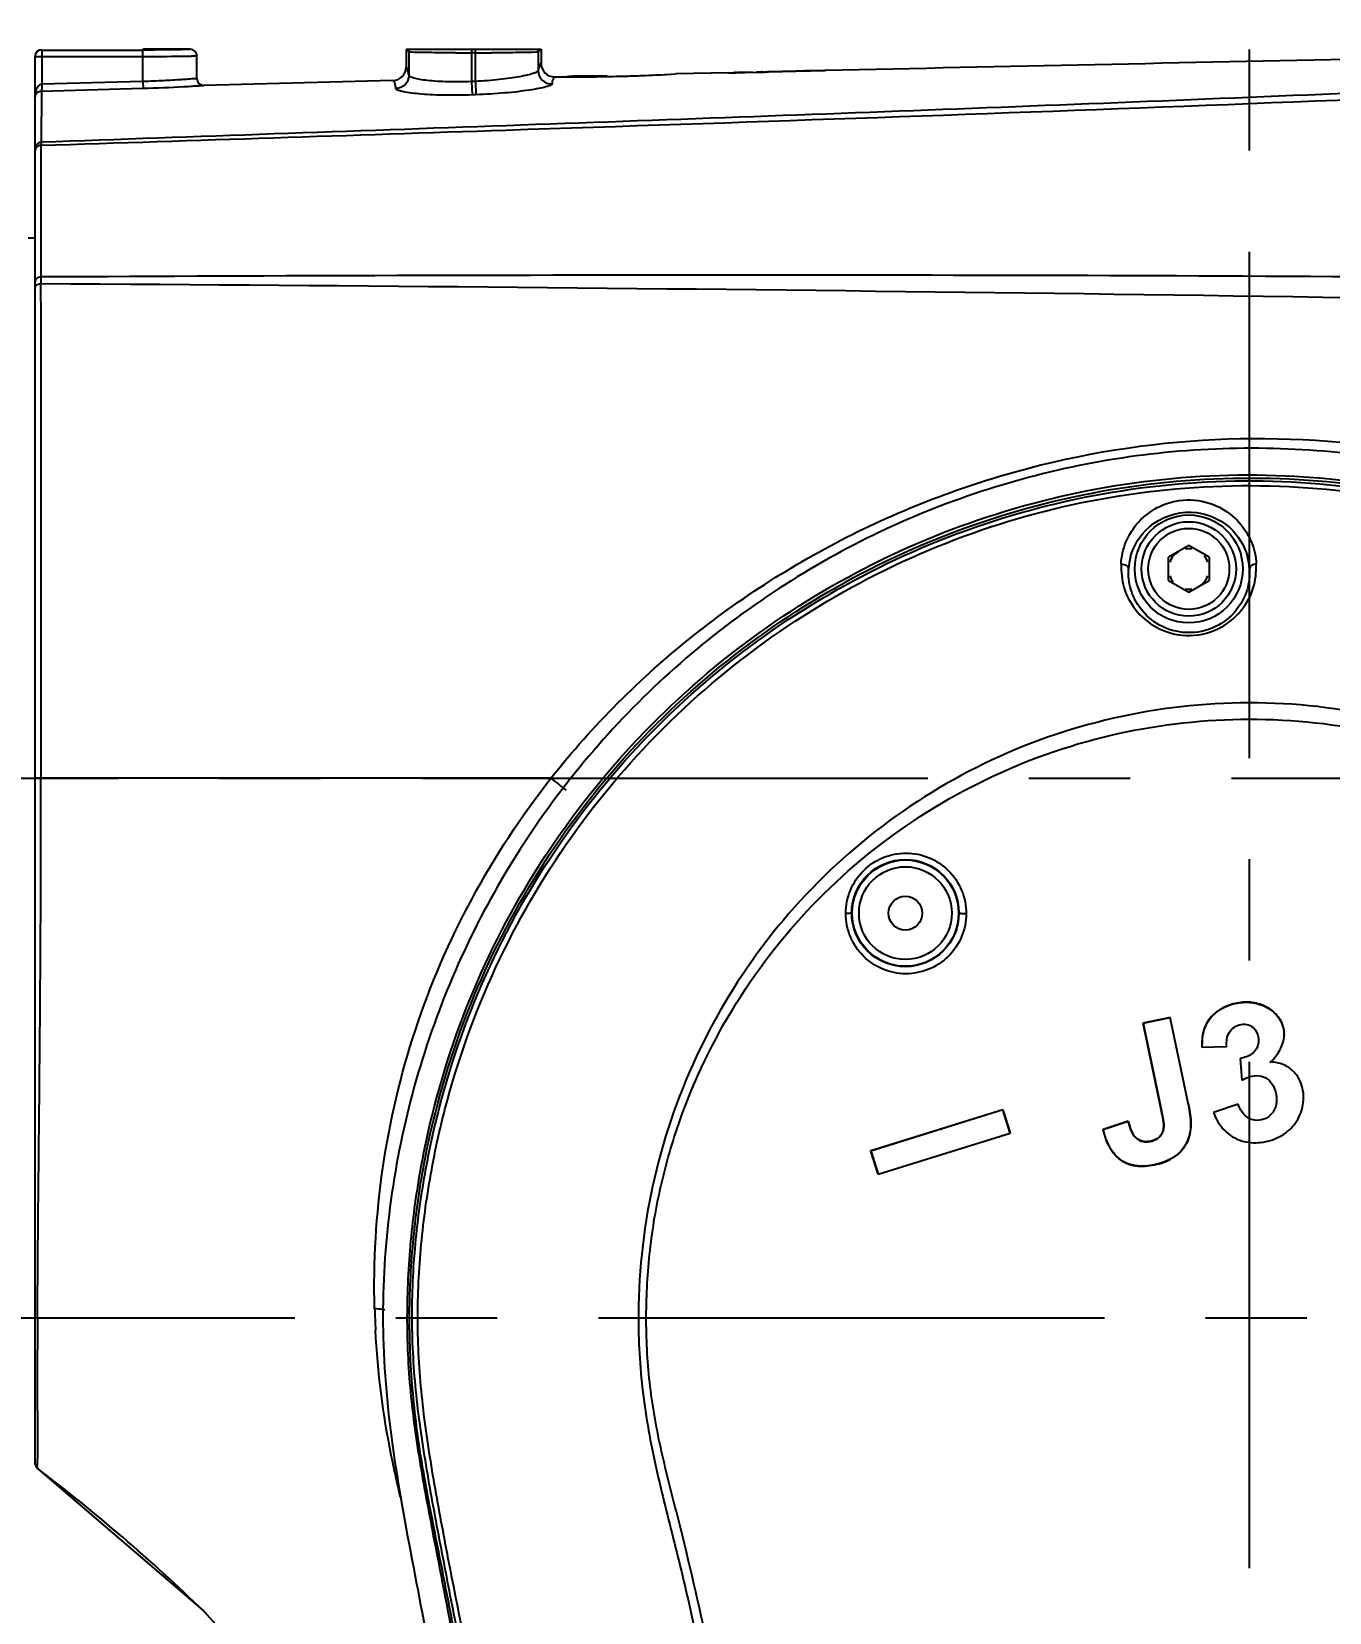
# Model space of a CAD drawing. Header units: millimetres. Extents: x 5828 to 6704, y 123 to 421.
# Drawn here: x 6572.39 to 6577.2, y 361.86 to 367.72 of the extents above; entities that cross this region are included whole.
import ezdxf

# ---------------------------------------------------------------- set-up
doc = ezdxf.new("R2010")
doc.units = ezdxf.units.MM
doc.linetypes.add('CENTER', pattern=[0.6, 0.375, -0.075, 0.075, -0.075])
for name, color, linetype in [('中心线', 7, 'Continuous'), ('外形图', 7, 'Continuous'), ('尺寸标注', 7, 'Continuous'), ('运动范围', 7, 'Continuous')]:
    doc.layers.add(name, color=color, linetype=linetype)
doc.styles.add('微软雅黑', font='msyh.ttc', dxfattribs={"height": 1.5})
doc.dimstyles.new('尺寸标注_1_20比例', dxfattribs={"dimtxt": 1.5, "dimasz": 1.25, "dimexe": 0.5, "dimexo": 0.4, "dimgap": 0.5, "dimtad": 1, "dimdec": 1, "dimlfac": 20, "dimdsep": 46, "dimtxsty": '微软雅黑', "dimcen": 0.09, "dimadec": 0, "dimazin": 0, "dimtp": 0.01, "dimtm": 0.01, "dimtfac": 1, "dimtdec": 1, "dimtofl": 0, "dimtmove": 0, "dimatfit": 3, "dimfxl": 1, "dimtolj": 1, "dimarcsym": 0})

# ---------------------------------------------------------------- blocks, each defined once
blk = doc.blocks.new('*D813')
at = {"layer": 'Defpoints', "color": 0}
for p in [(6512.9227, 388.7802), (6576.9026, 388.7802), (6574.4967, 314.9526)]:
    blk.add_point(p, dxfattribs=at)
at = {"layer": '尺寸标注', "color": 0, "lineweight": -2}
for p, q in [((6576.5026, 388.7802), (6512.4227, 388.7802)), ((6512.9227, 316.2026), (6512.9227, 387.5302)), ((6574.0967, 314.9526), (6512.4227, 314.9526))]:
    blk.add_line(p, q, dxfattribs=at)
at = {"layer": '尺寸标注', "color": 0}
for points in [[(6513.1311, 387.5302), (6512.7144, 387.5302), (6512.9227, 388.7802)], [(6512.7144, 316.2026), (6513.1311, 316.2026), (6512.9227, 314.9526)]]:
    blk.add_solid(points, dxfattribs=at)
at = {"layer": '尺寸标注', "color": 0, "insert": (6511.6437, 357.2687), "char_height": 1.5, "attachment_point": 5, "rotation": 90, "style": '微软雅黑'}
blk.add_mtext('\\A1;1476.6', dxfattribs=at)
blk = doc.blocks.new('*D815')
at = {"layer": 'Defpoints', "color": 0}
for p in [(6576.9026, 388.7802), (6505.2159, 289.3261), (6557.1036, 289.3261)]:
    blk.add_point(p, dxfattribs=at)
at = {"layer": '尺寸标注', "color": 0, "lineweight": -2}
for p, q in [((6576.5026, 388.7802), (6504.7159, 388.7802)), ((6505.2159, 387.5302), (6505.2159, 290.5761)), ((6556.7036, 289.3261), (6504.7159, 289.3261))]:
    blk.add_line(p, q, dxfattribs=at)
at = {"layer": '尺寸标注', "color": 0}
for points in [[(6505.4242, 387.5302), (6505.0076, 387.5302), (6505.2159, 388.7802)], [(6505.0076, 290.5761), (6505.4242, 290.5761), (6505.2159, 289.3261)]]:
    blk.add_solid(points, dxfattribs=at)
at = {"layer": '尺寸标注', "color": 0, "insert": (6503.9368, 339.3991), "char_height": 1.5, "attachment_point": 5, "rotation": 90, "style": '微软雅黑'}
blk.add_mtext('\\A1;1989.1', dxfattribs=at)

msp = doc.modelspace()

# ---------------------------------------------------------------- linework, layer by layer
at = {"layer": '中心线', "linetype": 'CENTER', "ltscale": 5}
for p, q in [((6576.9026, 314.027), (6576.9026, 369.3806)), ((6546.8355, 364.9526), (6582.3651, 364.9526)), ((6582.3651, 362.9526), (6570.7209, 362.9526))]:
    msp.add_line(p, q, dxfattribs=at)
at = {"layer": '外形图', "color": 7, "linetype": 'Continuous'}
for p, q in [((6572.4276, 367.6496), (6572.4276, 367.5227)), ((6572.4276, 367.6496), (6572.8026, 367.6496)), ((6572.8026, 367.6509), (6572.8026, 367.6526)), ((6572.9776, 367.6526), (6572.8026, 367.6526)), ((6572.8026, 367.5328), (6572.8026, 367.6496)), ((6573.7776, 367.6526), (6573.7776, 367.5862)), ((6573.7776, 367.6526), (6573.788, 367.6422)), ((6573.7776, 367.6526), (6574.2776, 367.6526)), ((6573.788, 367.6422), (6573.788, 367.5565)), ((6574.0204, 367.6526), (6574.0204, 367.5328)), ((6574.0347, 367.5333), (6574.0347, 367.6526)), ((6574.2672, 367.6422), (6574.2776, 367.6526)), ((6574.2672, 367.6422), (6574.2672, 367.5736)), ((6574.2776, 367.6526), (6574.2776, 367.6005)), ((6572.4026, 367.6246), (6572.4026, 362.4151)), ((6572.8026, 367.6246), (6572.4026, 367.6246)), ((6573.0026, 367.6276), (6573.0023, 367.6313)), ((6573.0026, 367.5437), (6573.0026, 367.6276)), ((6573.9613, 367.6392), (6573.9394, 367.6393)), ((6574.0347, 367.6391), (6574.0204, 367.6391)), ((6574.1158, 367.6393), (6574.094, 367.6392)), ((6572.8026, 367.5328), (6572.4276, 367.5227)), ((6572.8026, 367.5328), (6572.8032, 367.5078)), ((6573.7288, 367.5362), (6573.0282, 367.5187)), ((6574.0347, 367.5333), (6574.0204, 367.5328)), ((6574.0204, 367.5328), (6574.0222, 367.4833)), ((6574.0347, 367.5333), (6574.0365, 367.4838)), ((6574.3276, 367.5505), (6574.3505, 367.5503)), ((6574.3729, 367.5502), (6574.3769, 367.5502)), ((6574.5226, 367.5526), (6574.401, 367.5526)), ((6574.5225, 367.5514), (6574.5298, 367.5516)), ((6574.5827, 367.5529), (6574.5911, 367.5531)), ((6574.6507, 367.5551), (6574.6526, 367.5552)), ((6574.7025, 367.5573), (6574.7041, 367.5573)), ((6574.7429, 367.5592), (6574.7776, 367.561)), ((6574.9737, 367.5655), (6574.7776, 367.561)), ((6574.9739, 367.5655), (6574.9739, 367.5655)), ((6574.9739, 367.5654), (6574.9764, 367.5654)), ((6574.9764, 367.5654), (6574.9776, 367.5654)), ((6574.9776, 367.5654), (6574.98, 367.5655)), ((6574.98, 367.5655), (6574.9824, 367.5655)), ((6574.9824, 367.5655), (6574.9849, 367.5655)), ((6574.9946, 367.5656), (6574.9897, 367.5656)), ((6574.9958, 367.5656), (6574.9994, 367.5657)), ((6575.0019, 367.566), (6574.9994, 367.5659)), ((6574.9994, 367.5657), (6575.014, 367.5659)), ((6575.014, 367.5662), (6575.0067, 367.566)), ((6575.014, 367.5659), (6575.0323, 367.5663)), ((6575.0177, 367.5662), (6575.014, 367.5662)), ((6575.0614, 367.5672), (6575.0177, 367.5662)), ((6575.0323, 367.5663), (6575.0797, 367.5674)), ((6575.0797, 367.5674), (6575.0942, 367.5678)), ((6575.0955, 367.5682), (6575.0942, 367.5681)), ((6575.0979, 367.5682), (6575.0955, 367.5682)), ((6575.1173, 367.5686), (6575.1185, 367.5686)), ((6575.1185, 367.5686), (6575.1198, 367.5687)), ((6575.1489, 367.5694), (6575.1196, 367.5688)), ((6575.1198, 367.5687), (6575.1198, 367.5688)), ((6575.1708, 367.5694), (6575.1489, 367.5689)), ((6575.2, 367.5706), (6575.1708, 367.5699)), ((6575.2218, 367.5706), (6575.2, 367.5701)), ((6575.3312, 367.573), (6575.2218, 367.5706)), ((6572.4269, 367.4977), (6572.4257, 367.3078)), ((6572.4269, 367.4977), (6572.8032, 367.5078)), ((6574.0365, 367.4838), (6574.0222, 367.4833)), ((6572.4246, 367.2966), (6572.4242, 366.8089)), ((6572.4026, 366.9526), (6572.3776, 366.9526)), ((6576.6776, 365.8142), (6576.6026, 365.7709)), ((6576.6026, 365.6843), (6576.6026, 365.7709)), ((6576.7526, 365.7709), (6576.6776, 365.8142)), ((6576.7526, 365.7709), (6576.7526, 365.6843)), ((6576.6026, 365.6843), (6576.6776, 365.641)), ((6576.6776, 365.641), (6576.7526, 365.6843)), ((6574.3144, 364.9526), (6572.4248, 364.9526)), ((6576.6088, 364.066), (6576.5077, 364.0448)), ((6576.5077, 364.0448), (6576.5757, 363.7203)), ((6576.5082, 364.0445), (6576.5077, 364.0448)), ((6576.5082, 364.0445), (6576.6085, 364.0655)), ((6576.5082, 364.0445), (6576.5761, 363.7204)), ((6576.6085, 364.0655), (6576.6088, 364.066)), ((6576.675, 363.7483), (6576.6085, 364.0655)), ((6576.6754, 363.7484), (6576.6088, 364.066)), ((6576.7264, 363.9558), (6576.8183, 363.9593)), ((6576.7268, 363.9562), (6576.7264, 363.9558)), ((6576.8178, 363.9597), (6576.8183, 363.9593)), ((6576.8678, 363.9142), (6576.8737, 363.8335)), ((6576.8683, 363.9139), (6576.8678, 363.9142)), ((6576.9785, 363.9007), (6576.9797, 363.9012)), ((6576.874, 363.8342), (6576.8737, 363.8335)), ((6575.9891, 363.7247), (6575.4991, 363.5717)), ((6575.9888, 363.7241), (6575.4996, 363.5714)), ((6575.9888, 363.7241), (6575.9891, 363.7247)), ((6575.9888, 363.7241), (6576.0156, 363.6385)), ((6576.0161, 363.6382), (6575.9891, 363.7247)), ((6576.5761, 363.7204), (6576.5757, 363.7203)), ((6576.675, 363.7483), (6576.6754, 363.7484)), ((6576.8603, 363.7452), (6576.7695, 363.7143)), ((6576.86, 363.7446), (6576.8603, 363.7452)), ((6576.4534, 363.6824), (6576.3601, 363.6514)), ((6576.3606, 363.6512), (6576.4531, 363.6819)), ((6576.4531, 363.6819), (6576.4534, 363.6824)), ((6576.77, 363.7141), (6576.7695, 363.7143)), ((6575.5261, 363.4852), (6576.0161, 363.6382)), ((6576.0156, 363.6385), (6576.0161, 363.6382)), ((6576.3606, 363.6512), (6576.3601, 363.6514)), ((6575.4996, 363.5714), (6575.4991, 363.5717)), ((6575.4991, 363.5717), (6575.5261, 363.4852)), ((6575.5264, 363.4858), (6575.4996, 363.5714)), ((6575.5264, 363.4858), (6575.5261, 363.4852)), ((6572.4026, 362.9526), (6572.3776, 362.9526)), ((6572.4125, 362.3951), (6572.4122, 362.4296)), ((6572.4124, 362.4031), (6572.4122, 362.4296)), ((6572.4125, 362.3951), (6573.0268, 361.868)), ((6573.0323, 361.8627), (6573.0268, 361.868)), ((6573.0268, 361.868), (6573.5836, 361.2578))]:
    msp.add_line(p, q, dxfattribs=at)
for centre, radius in [((6576.6776, 365.7276), 0.2), ((6576.6776, 365.7276), 0.175), ((6576.6776, 365.7276), 0.15), ((6575.6272, 364.4528), 0.1986), ((6575.6276, 364.4526), 0.1969), ((6575.6276, 364.4526), 0.1719), ((6575.6276, 364.4526), 0.0625)]:
    msp.add_circle(centre, radius, dxfattribs=at)
for centre, radius, start, end in [((6572.4276, 367.6246), 0.025, 89.99564, 179.99564), ((6573.8381, 367.6422), 0.0501, 167.98796, 179.96918), ((6574.217, 367.6422), 0.0501, 0.03093, 12.01193), ((6593.7536, -461.3947), 829.1729, 90.9971024, 91.2730892), ((6572.9773, 367.6276), 0.0252, 8.44772, 22.47094), ((6573.7276, 367.5862), 0.05, 271.38034, 359.99921), ((6574.0204, 384.3189), 16.6798, 269.79679, 270.00006), ((6574.0352, 384.0275), 16.3884, 269.99815, 270.20551), ((6574.3276, 367.6005), 0.05, 180.01278, 269.99877), ((6573.0276, 367.5437), 0.025, 180.00026, 271.45073), ((6574.3909, 373.2774), 5.7272, 269.58094, 269.82016), ((6574.3945, 373.8954), 6.3453, 269.84106, 270.19885), ((6574.3938, 373.8888), 6.3387, 270.2058, 270.52363), ((6574.3912, 374.2181), 6.668, 270.51991, 270.67795), ((6574.3892, 374.3843), 6.8341, 270.67876, 271.11767), ((6574.3869, 374.4691), 6.919, 271.18394, 271.62179), ((6574.3773, 374.7969), 7.247, 271.69124, 272.16225), ((6574.3697, 375.0002), 7.4504, 272.17608, 272.56024), ((6574.3671, 375.0566), 7.5069, 272.57311, 272.86976), ((6574.9992, 367.1147), 0.4513, 89.96724, 90.43014), ((6574.9891, 369.1447), 1.5787, 270.46393, 270.64042), ((6575.1002, 367.5206), 0.0475, 91.32286, 92.77596), ((6572.4248, 367.4744), 0.0223, 150.17621, 153.72889), ((6572.6628, 372.7219), 5.2159, 271.54338, 273.20138), ((6569.4766, -138.0484), 504.8403, 88.863048, 89.665537), ((6576.6772, 365.7146), 0.2229, 164.78663, 176.64879), ((6576.6776, 365.7276), 0.075, 120, 160.00237), ((6576.6776, 365.7276), 0.075, 79.99763, 100.00237), ((6576.6776, 365.7276), 0.075, 19.99763, 40.00237), ((6576.68, 365.7149), 0.223, 3.26479, 15.4038), ((6576.6776, 365.7276), 0.075, 199.99763, 220.00237), ((6576.6776, 365.7276), 0.075, 259.99763, 280.00237), ((6576.6776, 365.7276), 0.075, 300, 340.00237), ((6571.9356, 361.8779), 3.8876, 51.20151, 52.27198), ((6576.7302, 362.9599), 3.0384, 178.43967, 180.95143), ((6576.8711, 363.0765), 3.2112, 181.58612, 183.01126), ((6612.9739, 362.7228), 40.5628, 179.67884, 180.41415), ((6572.4276, 362.4151), 0.025, 179.99496, 232.84431), ((6568.3722, 357.0653), 6.6881, 45.89711, 52.83603)]:
    msp.add_arc(centre, radius, start, end, dxfattribs=at)
msp.add_ellipse((6572.4276, 367.6259), major_axis=(0, 0.025), ratio=0.999848, start_param=0, end_param=1.570796, dxfattribs=at)
for points, knots in [([(6572.9776, 367.6526), (6572.9776, 367.6524), (6572.9758, 367.6523), (6572.974, 367.6519), (6572.9695, 367.6517), (6572.9639, 367.6514), (6572.9565, 367.6512), (6572.9439, 367.6508), (6572.9249, 367.6504), (6572.8987, 367.6501), (6572.8688, 367.6498), (6572.8363, 367.6496), (6572.814, 367.6496), (6572.8026, 367.6496)], [0, 0, 0, 0, 0.004903, 0.019197, 0.042896, 0.075852, 0.117725, 0.168091, 0.292414, 0.443929, 0.616889, 0.804866, 1, 1, 1, 1]), ([(6573.7967, 367.6414), (6573.7946, 367.6415), (6573.7919, 367.6416), (6573.7891, 367.642), (6573.7882, 367.6421), (6573.788, 367.6422)], [0, 0, 0, 0, 0.715888, 0.911955, 1, 1, 1, 1]), ([(6574.2672, 367.6422), (6574.267, 367.6421), (6574.2661, 367.642), (6574.2633, 367.6416), (6574.2606, 367.6415), (6574.2585, 367.6414)], [0, 0, 0, 0, 0.088093, 0.284171, 1, 1, 1, 1]), ([(6579.3362, 367.5859), (6578.1826, 367.5265), (6575.8792, 367.4286), (6573.5751, 367.3491), (6572.4257, 367.3078)], [0, 0, 0, 0, 0.501076, 1, 1, 1, 1]), ([(6572.9758, 367.6261), (6572.9652, 367.6258), (6572.9074, 367.6248), (6572.8497, 367.6246), (6572.8026, 367.6246)], [0, 0, 0, 0, 0.183547, 1, 1, 1, 1]), ([(6572.9958, 367.6268), (6572.9945, 367.6268), (6572.9878, 367.6264), (6572.9812, 367.6262), (6572.9758, 367.6261)], [0, 0, 0, 0, 0.190272, 1, 1, 1, 1]), ([(6573.0026, 367.6276), (6573.0026, 367.6275), (6573.0017, 367.6274), (6573.0007, 367.6272), (6572.9984, 367.627), (6572.9967, 367.6269), (6572.9958, 367.6268)], [0, 0, 0, 0, 0.068704, 0.257272, 0.567896, 1, 1, 1, 1]), ([(6573.788, 367.5565), (6573.7867, 367.564), (6573.7847, 367.5737), (6573.7811, 367.5835), (6573.7786, 367.5862), (6573.7776, 367.5862)], [0, 0, 0, 0, 0.709352, 0.900515, 1, 1, 1, 1]), ([(6573.9394, 367.6393), (6573.9094, 367.6395), (6573.8619, 367.64), (6573.8143, 367.6406), (6573.7967, 367.6414)], [0, 0, 0, 0, 0.629604, 1, 1, 1, 1]), ([(6574.2585, 367.6414), (6574.2409, 367.6406), (6574.1933, 367.64), (6574.1457, 367.6395), (6574.1158, 367.6393)], [0, 0, 0, 0, 0.37023, 1, 1, 1, 1]), ([(6574.2776, 367.6005), (6574.2765, 367.6005), (6574.2741, 367.5981), (6574.2704, 367.5892), (6574.2685, 367.5804), (6574.2672, 367.5736)], [0, 0, 0, 0, 0.106433, 0.299394, 1, 1, 1, 1]), ([(6572.4251, 367.2967), (6572.9993, 367.3152), (6574.4379, 367.3623), (6576.7436, 367.4413), (6578.4745, 367.5161), (6579.341, 367.5585)], [0, 0, 0, 0, 0.249039, 0.623922, 1, 1, 1, 1]), ([(6573.0026, 367.5437), (6573.0013, 367.5438), (6572.9962, 367.5431), (6572.985, 367.5425), (6572.9667, 367.541), (6572.9422, 367.5394), (6572.9123, 367.5376), (6572.8651, 367.5351), (6572.8281, 367.5336), (6572.8026, 367.5328)], [0, 0, 0, 0, 0.019265, 0.076212, 0.168678, 0.293188, 0.444708, 0.617512, 1, 1, 1, 1]), ([(6573.7288, 367.5362), (6573.7298, 367.5362), (6573.7324, 367.5335), (6573.736, 367.5238), (6573.7381, 367.5142), (6573.7395, 367.5067)], [0, 0, 0, 0, 0.099628, 0.291265, 1, 1, 1, 1]), ([(6573.788, 367.5565), (6573.788, 367.544), (6573.7776, 367.5181), (6573.752, 367.5072), (6573.7395, 367.5068)], [0, 0, 0, 0, 0.499047, 1, 1, 1, 1]), ([(6574.0204, 367.5328), (6573.991, 367.5315), (6573.9482, 367.5309), (6573.8938, 367.5332), (6573.8591, 367.5362), (6573.8306, 367.54), (6573.8088, 367.5448), (6573.7954, 367.5492), (6573.7883, 367.5541), (6573.788, 367.5565)], [0, 0, 0, 0, 0.37295, 0.541649, 0.690185, 0.813239, 0.906763, 0.968424, 1, 1, 1, 1]), ([(6574.2672, 367.5736), (6574.267, 367.5727), (6574.2654, 367.5705), (6574.2592, 367.5665), (6574.246, 367.5616), (6574.2245, 367.5558), (6574.1959, 367.55), (6574.1614, 367.5445), (6574.107, 367.5378), (6574.0642, 367.5346), (6574.0347, 367.5333)], [0, 0, 0, 0, 0.012335, 0.031417, 0.093612, 0.187838, 0.311355, 0.460017, 0.628443, 1, 1, 1, 1]), ([(6574.2672, 367.5736), (6574.2672, 367.5607), (6574.2783, 367.5337), (6574.3056, 367.5235), (6574.3186, 367.5239)], [0, 0, 0, 0, 0.499188, 1, 1, 1, 1]), ([(6574.3186, 367.5238), (6574.3198, 367.5304), (6574.3216, 367.539), (6574.3252, 367.5478), (6574.3274, 367.5503), (6574.3284, 367.5505)], [0, 0, 0, 0, 0.691206, 0.88836, 1, 1, 1, 1]), ([(6575.0979, 367.568), (6575.0997, 367.5681), (6575.1034, 367.5679), (6575.107, 367.5682), (6575.1088, 367.5683)], [0, 0, 0, 0, 0.499872, 1, 1, 1, 1]), ([(6575.2862, 367.572), (6575.2754, 367.572), (6575.254, 367.5724), (6575.2326, 367.571), (6575.2218, 367.5708)], [0, 0, 0, 0, 0.499987, 1, 1, 1, 1]), ([(6572.4276, 367.5227), (6572.4249, 367.5225), (6572.4198, 367.521), (6572.4124, 367.514), (6572.4067, 367.503), (6572.4033, 367.4891), (6572.4026, 367.4796), (6572.4026, 367.4748)], [0, 0, 0, 0, 0.13539, 0.26474, 0.513083, 0.757216, 1, 1, 1, 1]), ([(6572.4054, 367.4855), (6572.4058, 367.4862), (6572.4079, 367.4894), (6572.4108, 367.492), (6572.4132, 367.4936)], [0, 0, 0, 0, 0.223419, 1, 1, 1, 1]), ([(6572.4132, 367.4936), (6572.4141, 367.4941), (6572.4182, 367.4965), (6572.4231, 367.4976), (6572.4269, 367.4977)], [0, 0, 0, 0, 0.207033, 1, 1, 1, 1]), ([(6572.4276, 367.5227), (6572.4276, 367.5196), (6572.4275, 367.5139), (6572.4275, 367.5062), (6572.427, 367.5011), (6572.4273, 367.4983), (6572.4269, 367.4977)], [0, 0, 0, 0, 0.370516, 0.689173, 0.908976, 1, 1, 1, 1]), ([(6572.954, 367.5141), (6572.9645, 367.5147), (6572.9827, 367.5158), (6573.0057, 367.5173), (6573.02, 367.5181), (6573.0265, 367.5187), (6573.0282, 367.5187)], [0, 0, 0, 0, 0.421482, 0.739282, 0.929622, 1, 1, 1, 1]), ([(6574.0222, 367.4833), (6573.9866, 367.482), (6573.9348, 367.4814), (6573.8688, 367.4837), (6573.8267, 367.4866), (6573.7918, 367.4905), (6573.7656, 367.495), (6573.7494, 367.4994), (6573.7417, 367.5034), (6573.7397, 367.5057), (6573.7395, 367.5068)], [0, 0, 0, 0, 0.373058, 0.542063, 0.69111, 0.814961, 0.909022, 0.970244, 0.988545, 1, 1, 1, 1]), ([(6574.3186, 367.5239), (6574.3184, 367.5228), (6574.3163, 367.5206), (6574.3088, 367.5167), (6574.2927, 367.5118), (6574.2666, 367.5061), (6574.2318, 367.5004), (6574.1898, 367.4949), (6574.1239, 367.4883), (6574.0721, 367.4851), (6574.0365, 367.4838)], [0, 0, 0, 0, 0.010793, 0.028862, 0.09017, 0.184462, 0.308542, 0.458029, 0.627273, 1, 1, 1, 1]), ([(6572.4257, 367.3078), (6572.4196, 367.3074), (6572.4076, 367.3021), (6572.4026, 367.2899), (6572.4026, 367.284)], [0, 0, 0, 0, 0.508079, 1, 1, 1, 1]), ([(6572.4251, 367.2967), (6572.4208, 367.2963), (6572.4125, 367.2936), (6572.4064, 367.2871), (6572.4046, 367.2835)], [0, 0, 0, 0, 0.5151, 1, 1, 1, 1]), ([(6572.4257, 367.3078), (6572.4256, 367.307), (6572.4254, 367.3033), (6572.4252, 367.2996), (6572.4251, 367.2967)], [0, 0, 0, 0, 0.208792, 1, 1, 1, 1]), ([(6572.4242, 366.8089), (6572.4187, 366.8084), (6572.4087, 366.8055), (6572.4026, 366.7959), (6572.4026, 366.7915)], [0, 0, 0, 0, 0.557109, 1, 1, 1, 1]), ([(6572.4097, 366.7794), (6572.4086, 366.7788), (6572.4053, 366.7767), (6572.4026, 366.7729), (6572.4026, 366.7701)], [0, 0, 0, 0, 0.302007, 1, 1, 1, 1]), ([(6572.4236, 366.7833), (6572.4223, 366.7832), (6572.4175, 366.7825), (6572.4128, 366.7811), (6572.4097, 366.7794)], [0, 0, 0, 0, 0.267863, 1, 1, 1, 1]), ([(6572.4246, 366.809), (6572.4244, 366.807), (6572.4236, 366.7984), (6572.4237, 366.7898), (6572.4236, 366.7833)], [0, 0, 0, 0, 0.234434, 1, 1, 1, 1]), ([(6572.4236, 366.7833), (6572.4237, 366.6415), (6572.4244, 366.0313), (6572.4247, 365.421), (6572.4248, 364.9526)], [0, 0, 0, 0, 0.232379, 1, 1, 1, 1]), ([(6579.4767, 366.7889), (6578.8861, 366.7968), (6576.5353, 366.8198), (6574.1843, 366.8175), (6572.4242, 366.8089)], [0, 0, 0, 0, 0.251262, 1, 1, 1, 1]), ([(6580.3811, 359.3037), (6580.3568, 359.871), (6580.321, 360.5798), (6580.2642, 361.4293), (6580.2328, 361.8536), (6580.1983, 362.2775), (6580.1666, 362.6305), (6580.139, 362.9126), (6580.1113, 363.1945), (6580.0768, 363.476), (6580.0187, 363.7533), (6579.9413, 364.0259), (6579.8103, 364.3562), (6579.6018, 364.7283), (6579.2609, 365.1832), (6578.7233, 365.6608), (6577.9491, 366.0419), (6577.1001, 366.2075), (6576.2363, 366.1424), (6575.4193, 365.851), (6574.7084, 365.3536), (6574.1532, 364.6872), (6573.794, 363.8991), (6573.7006, 363.3279), (6573.6929, 363.0426)], [0, 0, 0, 0, 0.124749, 0.155913, 0.187069, 0.218218, 0.249359, 0.264928, 0.280495, 0.311611, 0.327154, 0.342706, 0.373827, 0.404975, 0.43614, 0.498416, 0.56091, 0.62354, 0.686221, 0.74899, 0.811838, 0.874606, 0.937297, 1, 1, 1, 1]), ([(6574.3144, 364.9526), (6574.3917, 365.0501), (6574.5576, 365.2365), (6574.9293, 365.5681), (6575.4607, 365.9007), (6576.1687, 366.1503), (6576.9136, 366.2387), (6577.6589, 366.1593), (6578.367, 365.9125), (6578.9996, 365.5089), (6579.3493, 365.1494), (6579.5008, 364.9526)], [0, 0, 0, 0, 0.062666, 0.125348, 0.250491, 0.375626, 0.500551, 0.625247, 0.749966, 0.874901, 1, 1, 1, 1]), ([(6575.0528, 354.1565), (6575.0312, 354.5292), (6574.9737, 355.2738), (6574.8531, 356.3874), (6574.7039, 357.4974), (6574.5311, 358.6036), (6574.3404, 359.7065), (6574.1709, 360.6233), (6574.0492, 361.2644), (6573.9789, 361.6305), (6573.9262, 361.905), (6573.8729, 362.1795), (6573.8214, 362.4542), (6573.7858, 362.7316), (6573.7784, 363.0113), (6573.7969, 363.2908), (6573.8539, 363.6596), (6573.9861, 364.109), (6574.2394, 364.6109), (6574.6899, 365.209), (6575.2967, 365.676), (6575.9919, 365.9572), (6576.7258, 366.1108), (6577.676, 366.048), (6578.5432, 365.6573), (6579.1172, 365.1797), (6579.477, 364.7503), (6579.7542, 364.2643), (6579.8788, 363.9123), (6579.9246, 363.7327)], [0, 0, 0, 0, 0.062606, 0.12521, 0.187809, 0.250394, 0.312954, 0.375486, 0.406747, 0.422376, 0.438001, 0.453629, 0.46926, 0.484859, 0.500472, 0.516112, 0.531756, 0.562987, 0.594221, 0.62551, 0.688031, 0.719392, 0.750729, 0.813139, 0.875487, 0.906651, 0.93778, 0.968906, 1, 1, 1, 1]), ([(6575.0687, 354.1454), (6575.0466, 354.5173), (6574.9903, 355.2605), (6574.8692, 356.3718), (6574.7191, 357.4795), (6574.546, 358.5838), (6574.3865, 359.5015), (6574.2527, 360.2346), (6574.1494, 360.7838), (6574.0618, 361.2412), (6573.9917, 361.6072), (6573.9391, 361.8816), (6573.8849, 362.1558), (6573.8312, 362.4301), (6573.7959, 362.7076), (6573.7864, 362.9873), (6573.8029, 363.2668), (6573.8576, 363.6357), (6573.9873, 364.0857), (6574.2375, 364.5886), (6574.6839, 365.1872), (6575.4327, 365.771), (6576.3398, 366.0525), (6577.0864, 366.0758), (6577.6424, 365.9926), (6578.1745, 365.8114), (6578.6658, 365.5382), (6579.1003, 365.1814), (6579.4633, 364.7517), (6579.7441, 364.2649), (6579.8711, 363.9114), (6579.9161, 363.7305)], [0, 0, 0, 0, 0.062525, 0.125051, 0.187578, 0.250105, 0.312631, 0.343895, 0.37516, 0.406423, 0.422053, 0.437683, 0.453319, 0.468954, 0.484583, 0.500217, 0.515855, 0.531498, 0.562745, 0.593988, 0.625244, 0.687496, 0.749749, 0.781013, 0.812287, 0.843569, 0.874845, 0.906126, 0.937404, 0.968717, 1, 1, 1, 1]), ([(6575.0697, 354.3123), (6575.046, 354.6849), (6574.9857, 355.4295), (6574.8598, 356.5429), (6574.7056, 357.6526), (6574.5292, 358.7589), (6574.3673, 359.6784), (6574.2317, 360.4128), (6574.1283, 360.9633), (6574.0404, 361.4217), (6573.9681, 361.788), (6573.9146, 362.063), (6573.8624, 362.3384), (6573.818, 362.6152), (6573.7958, 362.895), (6573.8037, 363.1758), (6573.8379, 363.4547), (6573.9155, 363.8209), (6574.0729, 364.2636), (6574.3555, 364.7511), (6574.8411, 365.3212), (6575.6301, 365.8555), (6576.7399, 366.1181), (6577.8705, 365.9704), (6578.7107, 365.5209), (6579.2522, 365.0035), (6579.5827, 364.5471), (6579.8259, 364.0391), (6579.9238, 363.6762), (6579.9564, 363.4923)], [0, 0, 0, 0, 0.062549, 0.125099, 0.187647, 0.250197, 0.312744, 0.344018, 0.375296, 0.406567, 0.422196, 0.437834, 0.453492, 0.469143, 0.484769, 0.500427, 0.516112, 0.531785, 0.56306, 0.594348, 0.62563, 0.68794, 0.750248, 0.812559, 0.874871, 0.906152, 0.937434, 0.968717, 1, 1, 1, 1]), ([(6575.0864, 354.3133), (6575.0619, 354.6858), (6575.0019, 355.43), (6574.8766, 356.5429), (6574.7234, 357.6523), (6574.5771, 358.574), (6574.4511, 359.3098), (6574.3525, 359.8609), (6574.2508, 360.4115), (6574.1476, 360.9619), (6574.0438, 361.512), (6573.9508, 361.9693), (6573.8819, 362.3362), (6573.838, 362.6129), (6573.8167, 362.8927), (6573.8252, 363.1733), (6573.8593, 363.452), (6573.9366, 363.8178), (6574.0953, 364.2594), (6574.3774, 364.7465), (6574.8641, 365.315), (6575.6539, 365.8472), (6576.7653, 366.1025), (6577.8942, 365.9434), (6578.7284, 365.4829), (6579.2618, 364.9573), (6579.5849, 364.496), (6579.8208, 363.9846), (6579.9119, 363.6201), (6579.9419, 363.4358)], [0, 0, 0, 0, 0.062554, 0.12511, 0.187665, 0.25022, 0.281498, 0.312776, 0.344053, 0.375333, 0.406611, 0.437882, 0.453528, 0.469179, 0.484813, 0.500473, 0.516147, 0.531804, 0.563064, 0.594338, 0.625604, 0.687907, 0.750207, 0.812527, 0.874844, 0.906131, 0.937425, 0.968711, 1, 1, 1, 1]), ([(6576.4266, 365.7453), (6576.428, 365.7731), (6576.4407, 365.8302), (6576.49, 365.9082), (6576.5737, 365.9695), (6576.6836, 365.9916), (6576.7894, 365.9645), (6576.8669, 365.9046), (6576.914, 365.8291), (6576.9264, 365.7729), (6576.9278, 365.7451)], [0, 0, 0, 0, 0.110502, 0.226537, 0.35835, 0.510475, 0.654234, 0.777136, 0.88955, 1, 1, 1, 1]), ([(6576.462, 365.7731), (6576.4733, 365.8147), (6576.5285, 365.9038), (6576.6834, 365.9585), (6576.8323, 365.8985), (6576.8839, 365.8143), (6576.8949, 365.7742)], [0, 0, 0, 0, 0.225499, 0.513825, 0.781938, 1, 1, 1, 1]), ([(6576.4266, 365.7453), (6576.4332, 365.7457), (6576.4455, 365.7436), (6576.4543, 365.7329), (6576.4546, 365.7276)], [0, 0, 0, 0, 0.557383, 1, 1, 1, 1]), ([(6576.4266, 365.7453), (6576.427, 365.7165), (6576.4318, 365.6561), (6576.4769, 365.5708), (6576.5578, 365.5022), (6576.67, 365.4718), (6576.7861, 365.4961), (6576.8734, 365.5647), (6576.9222, 365.6529), (6576.928, 365.7155), (6576.9278, 365.745)], [0, 0, 0, 0, 0.106888, 0.220924, 0.348055, 0.490381, 0.636872, 0.771158, 0.890536, 1, 1, 1, 1]), ([(6576.9026, 365.7276), (6576.9041, 365.7018), (6576.8975, 365.6465), (6576.8557, 365.5676), (6576.7769, 365.5049), (6576.671, 365.4828), (6576.5692, 365.5113), (6576.4972, 365.5738), (6576.4591, 365.6494), (6576.4531, 365.7025), (6576.4546, 365.7276)], [0, 0, 0, 0, 0.107309, 0.225583, 0.361148, 0.511544, 0.656464, 0.783302, 0.895593, 1, 1, 1, 1]), ([(6576.9278, 365.7451), (6576.9217, 365.745), (6576.9106, 365.7425), (6576.9028, 365.7324), (6576.9026, 365.7276)], [0, 0, 0, 0, 0.558727, 1, 1, 1, 1]), ([(6579.7027, 353.8475), (6579.706, 353.9319), (6579.7093, 354.1007), (6579.7146, 354.4384), (6579.7215, 354.8605), (6579.7211, 355.3672), (6579.7143, 356.0428), (6579.699, 356.8872), (6579.6572, 357.8999), (6579.6002, 358.9118), (6579.5252, 359.9226), (6579.4503, 360.7639), (6579.3786, 361.4357), (6579.3226, 361.9393), (6579.2623, 362.4425), (6579.1911, 362.9438), (6579.1362, 363.4488), (6578.9701, 363.9322), (6578.7041, 364.3675), (6578.3472, 364.7326), (6577.9191, 365.0104), (6577.4398, 365.1862), (6576.9332, 365.2506), (6576.4251, 365.1999), (6575.9409, 365.0376), (6575.5058, 364.7707), (6575.1403, 364.4147), (6574.8638, 363.9858), (6574.6867, 363.5072), (6574.6424, 363.1691), (6574.639, 363.0003)], [0, 0, 0, 0, 0.015626, 0.031253, 0.062509, 0.093768, 0.125028, 0.187553, 0.25008, 0.312608, 0.375137, 0.437665, 0.468928, 0.500194, 0.531451, 0.562708, 0.593964, 0.625202, 0.656429, 0.68766, 0.718892, 0.750123, 0.781358, 0.812599, 0.843851, 0.875081, 0.906282, 0.937502, 0.968751, 1, 1, 1, 1]), ([(6575.9023, 353.9409), (6575.8943, 354.267), (6575.8673, 354.9192), (6575.8024, 355.8963), (6575.7135, 356.8719), (6575.5977, 357.8449), (6575.4609, 358.8152), (6575.3287, 359.621), (6575.2085, 360.263), (6575.1138, 360.7435), (6575.0142, 361.2229), (6574.9044, 361.6998), (6574.8162, 362.098), (6574.7321, 362.4131), (6574.6831, 362.6532), (6574.6638, 362.8978), (6574.671, 363.143), (6574.7051, 363.3861), (6574.7874, 363.7024), (6574.9552, 364.0778), (6575.346, 364.6021), (6576.0375, 365.0768), (6576.865, 365.2125), (6577.5109, 365.1058), (6578.1182, 364.8625), (6578.7566, 364.319), (6579.0279, 363.7026), (6579.0897, 363.3844)], [0, 0, 0, 0, 0.06259, 0.125219, 0.18787, 0.250533, 0.3132, 0.37586, 0.407186, 0.438507, 0.469819, 0.501122, 0.532413, 0.548052, 0.563694, 0.579348, 0.595011, 0.610677, 0.626342, 0.65761, 0.688852, 0.750974, 0.813167, 0.844441, 0.875699, 0.937822, 1, 1, 1, 1]), ([(6572.4248, 364.9526), (6572.4219, 364.9526), (6572.4166, 364.9526), (6572.4104, 364.9524), (6572.4065, 364.9522), (6572.4044, 364.9521), (6572.4034, 364.9519), (6572.4026, 364.9518), (6572.4026, 364.9517)], [0, 0, 0, 0, 0.389312, 0.711869, 0.833769, 0.923874, 0.979638, 1, 1, 1, 1]), ([(6572.4118, 362.9502), (6572.4133, 363.247), (6572.4214, 363.9145), (6572.4249, 364.582), (6572.4248, 364.9526)], [0, 0, 0, 0, 0.444704, 1, 1, 1, 1]), ([(6573.661, 362.9876), (6573.6511, 363.3349), (6573.7541, 364.0445), (6574.0959, 364.6748), (6574.3144, 364.9526)], [0, 0, 0, 0, 0.495641, 1, 1, 1, 1]), ([(6575.4066, 364.4514), (6575.4066, 364.4805), (6575.4182, 364.5394), (6575.468, 364.6138), (6575.5425, 364.6635), (6575.6301, 364.6808), (6575.7176, 364.6632), (6575.7918, 364.6134), (6575.8413, 364.5391), (6575.8528, 364.4804), (6575.8529, 364.4513)], [0, 0, 0, 0, 0.125332, 0.250606, 0.375738, 0.500594, 0.625298, 0.750016, 0.874876, 1, 1, 1, 1]), ([(6575.4286, 364.4526), (6575.4284, 364.4521), (6575.4254, 364.4524), (6575.4216, 364.4515), (6575.4145, 364.4516), (6575.4095, 364.4514), (6575.4066, 364.4514)], [0, 0, 0, 0, 0.08142, 0.294368, 0.614582, 1, 1, 1, 1]), ([(6575.8529, 364.4513), (6575.8528, 364.4222), (6575.8412, 364.3633), (6575.7913, 364.2891), (6575.7168, 364.2395), (6575.6292, 364.2223), (6575.5418, 364.24), (6575.4678, 364.2896), (6575.4183, 364.3637), (6575.4067, 364.4223), (6575.4066, 364.4514)], [0, 0, 0, 0, 0.125358, 0.250704, 0.375961, 0.500896, 0.625537, 0.750107, 0.874863, 1, 1, 1, 1]), ([(6575.8257, 364.4526), (6575.826, 364.4519), (6575.8298, 364.4524), (6575.8346, 364.4513), (6575.8433, 364.4514), (6575.8495, 364.4513), (6575.8529, 364.4513)], [0, 0, 0, 0, 0.084696, 0.305595, 0.629137, 1, 1, 1, 1]), ([(6576.7677, 364.0755), (6576.7523, 364.0604), (6576.7283, 364.0216), (6576.7263, 363.9774), (6576.7264, 363.9558)], [0, 0, 0, 0, 0.498671, 1, 1, 1, 1]), ([(6576.7268, 363.9562), (6576.7267, 363.9759), (6576.7286, 364.016), (6576.7663, 364.0877), (6576.8445, 364.1243), (6576.9236, 364.1229), (6576.9799, 364.1005), (6577.0231, 364.0569), (6577.0318, 364.0158), (6577.0303, 363.9962)], [0, 0, 0, 0, 0.125567, 0.250974, 0.498123, 0.623983, 0.749586, 0.87514, 1, 1, 1, 1]), ([(6576.9797, 363.9012), (6576.9941, 363.9134), (6577.018, 363.944), (6577.0331, 363.9905), (6577.03, 364.0289), (6577.0151, 364.0643), (6576.9814, 364.1), (6576.9274, 364.1223), (6576.8514, 364.1258), (6576.7943, 364.1018), (6576.7677, 364.0755)], [0, 0, 0, 0, 0.12535, 0.250452, 0.313298, 0.376178, 0.501322, 0.626728, 0.752388, 1, 1, 1, 1]), ([(6576.8183, 363.9593), (6576.8166, 363.9769), (6576.8199, 364.0059), (6576.8454, 364.0324), (6576.8711, 364.0424), (6576.8989, 364.0412), (6576.9225, 364.0257), (6576.9347, 364.0009), (6576.9368, 363.9827), (6576.9359, 363.9738)], [0, 0, 0, 0, 0.247788, 0.372921, 0.498884, 0.624183, 0.749242, 0.874799, 1, 1, 1, 1]), ([(6576.9359, 363.9738), (6576.9351, 363.9658), (6576.9303, 363.9497), (6576.9079, 363.9252), (6576.8837, 363.9171), (6576.8678, 363.9142)], [0, 0, 0, 0, 0.251294, 0.501191, 1, 1, 1, 1]), ([(6577.0711, 363.8602), (6577.0599, 363.8732), (6577.0316, 363.8947), (6576.9968, 363.9011), (6576.9797, 363.9012)], [0, 0, 0, 0, 0.499779, 1, 1, 1, 1]), ([(6576.7695, 363.7143), (6576.7769, 363.6918), (6576.8016, 363.6493), (6576.8622, 363.6067), (6576.9354, 363.5986), (6577.0061, 363.6156), (6577.0662, 363.6582), (6577.1012, 363.723), (6577.1068, 363.7962), (6577.0865, 363.8422), (6577.0711, 363.8602)], [0, 0, 0, 0, 0.12506, 0.249789, 0.374928, 0.500424, 0.625255, 0.750369, 0.875357, 1, 1, 1, 1]), ([(6576.8737, 363.8335), (6576.8837, 363.8387), (6576.9039, 363.8493), (6576.9385, 363.8527), (6576.9716, 363.8402), (6576.9931, 363.8124), (6577.0025, 363.7796), (6577.0039, 363.7453), (6576.991, 363.7127), (6576.9729, 363.6977), (6576.9629, 363.6926)], [0, 0, 0, 0, 0.125587, 0.250505, 0.375216, 0.500004, 0.625282, 0.750463, 0.875208, 1, 1, 1, 1]), ([(6576.3601, 363.6514), (6576.3649, 363.6286), (6576.3799, 363.5838), (6576.4272, 363.528), (6576.4869, 363.5129), (6576.5335, 363.5166), (6576.5795, 363.526), (6576.6344, 363.55), (6576.68, 363.6076), (6576.6894, 363.6795), (6576.6802, 363.7255), (6576.6754, 363.7484)], [0, 0, 0, 0, 0.125242, 0.24963, 0.37411, 0.436947, 0.499854, 0.625013, 0.74961, 0.874465, 1, 1, 1, 1]), ([(6576.675, 363.7483), (6576.6797, 363.7255), (6576.689, 363.6796), (6576.6797, 363.6079), (6576.6342, 363.5504), (6576.5795, 363.5265), (6576.5338, 363.5171), (6576.4873, 363.5133), (6576.4278, 363.5282), (6576.3804, 363.5838), (6576.3654, 363.6283), (6576.3606, 363.6512)], [0, 0, 0, 0, 0.125536, 0.250394, 0.37499, 0.500149, 0.563056, 0.625894, 0.750378, 0.874759, 1, 1, 1, 1]), ([(6576.4531, 363.6819), (6576.4584, 363.6606), (6576.4673, 363.6258), (6576.5033, 363.6055), (6576.5256, 363.6054), (6576.5474, 363.6089), (6576.5735, 363.6221), (6576.5873, 363.6547), (6576.5836, 363.6881), (6576.5784, 363.7095), (6576.5761, 363.7204)], [0, 0, 0, 0, 0.248858, 0.373268, 0.436257, 0.499326, 0.623969, 0.748351, 0.874022, 1, 1, 1, 1]), ([(6576.5757, 363.7203), (6576.578, 363.7095), (6576.5832, 363.6882), (6576.5868, 363.655), (6576.5732, 363.6224), (6576.5471, 363.6092), (6576.5254, 363.6059), (6576.503, 363.606), (6576.4673, 363.6267), (6576.4586, 363.6613), (6576.4534, 363.6824)], [0, 0, 0, 0, 0.125466, 0.250874, 0.375542, 0.500122, 0.56386, 0.626928, 0.751463, 1, 1, 1, 1]), ([(6576.9629, 363.6926), (6576.9532, 363.6876), (6576.9309, 363.6825), (6576.887, 363.6937), (6576.8671, 363.7247), (6576.8603, 363.7452)], [0, 0, 0, 0, 0.251726, 0.503607, 1, 1, 1, 1]), ([(6573.6986, 362.9828), (6573.6956, 362.9833), (6573.6832, 362.9854), (6573.6706, 362.9868), (6573.661, 362.9876)], [0, 0, 0, 0, 0.237789, 1, 1, 1, 1]), ([(6574.639, 363.0003), (6574.6371, 362.9049), (6574.6449, 362.7136), (6574.6924, 362.4309), (6574.764, 362.154), (6574.8315, 361.876), (6574.8906, 361.5962), (6574.9525, 361.3169), (6575.0128, 361.0372), (6575.0692, 360.7567), (6575.1239, 360.4758), (6575.1953, 360.1008), (6575.3136, 359.4434), (6575.459, 358.5001), (6575.6075, 357.3646), (6575.7248, 356.2254), (6575.809, 355.0838), (6575.8473, 354.3217), (6575.8594, 353.9406)], [0, 0, 0, 0, 0.031287, 0.062503, 0.093729, 0.124964, 0.156193, 0.187428, 0.218669, 0.249916, 0.281168, 0.312423, 0.374938, 0.499986, 0.62504, 0.750076, 0.875073, 1, 1, 1, 1]), ([(6573.7571, 362.2902), (6573.7445, 362.341), (6573.6989, 362.5443), (6573.6724, 362.752), (6573.6642, 362.9078)], [0, 0, 0, 0, 0.251148, 1, 1, 1, 1]), ([(6573.6922, 362.9094), (6573.6947, 362.7572), (6573.7242, 362.4527), (6573.8387, 361.8533), (6573.9813, 361.1032), (6574.1485, 360.2018), (6574.2555, 359.5998), (6574.3075, 359.2984)], [0, 0, 0, 0, 0.124651, 0.249567, 0.499495, 0.74961, 1, 1, 1, 1])]:
    msp.add_open_spline(points, degree=3, knots=knots, dxfattribs=at)
for points in [[(6572.9952, 367.6453), (6572.9907, 367.6498), (6572.9839, 367.6526), (6572.9776, 367.6526)], [(6573.0007, 367.6372), (6572.9994, 367.6402), (6572.9975, 367.643), (6572.9952, 367.6453)], [(6574.401, 367.5526), (6574.3918, 367.5526), (6574.3825, 367.5518), (6574.3734, 367.5504)], [(6574.429, 367.5503), (6574.4197, 367.5518), (6574.4104, 367.5526), (6574.401, 367.5526)], [(6574.9849, 367.5655), (6574.9865, 367.5655), (6574.9881, 367.5656), (6574.9897, 367.5656)], [(6574.9897, 367.5656), (6574.9917, 367.5656), (6574.9938, 367.5656), (6574.9958, 367.5656)], [(6575.0796, 367.5677), (6575.0784, 367.5677), (6575.0772, 367.5676), (6575.076, 367.5675)], [(6575.0833, 367.5677), (6575.0821, 367.5677), (6575.0809, 367.5677), (6575.0796, 367.5677)], [(6575.0869, 367.5679), (6575.0857, 367.5678), (6575.0845, 367.5677), (6575.0833, 367.5677)], [(6575.0894, 367.568), (6575.0886, 367.568), (6575.0878, 367.5679), (6575.0869, 367.5679)], [(6575.0942, 367.5681), (6575.0926, 367.568), (6575.091, 367.568), (6575.0894, 367.568)], [(6575.0942, 367.5678), (6575.0955, 367.5679), (6575.0967, 367.568), (6575.0979, 367.568)], [(6575.104, 367.5681), (6575.1023, 367.568), (6575.1007, 367.5681), (6575.0991, 367.5681)], [(6575.1088, 367.5683), (6575.1096, 367.5683), (6575.1104, 367.5684), (6575.1113, 367.5684)], [(6575.1113, 367.5684), (6575.1129, 367.5685), (6575.1145, 367.5685), (6575.1161, 367.5686)], [(6575.1137, 367.5684), (6575.1129, 367.5684), (6575.1121, 367.5684), (6575.1113, 367.5684)], [(6575.1161, 367.5686), (6575.1165, 367.5686), (6575.1169, 367.5686), (6575.1173, 367.5686)], [(6575.3121, 367.5726), (6575.3034, 367.5722), (6575.2948, 367.572), (6575.2862, 367.572)], [(6575.3312, 367.5733), (6575.3248, 367.5731), (6575.3185, 367.5728), (6575.3121, 367.5726)], [(6572.4026, 367.4748), (6572.4026, 367.4781), (6572.4033, 367.4814), (6572.4048, 367.4843)], [(6572.4046, 367.2835), (6572.4033, 367.2808), (6572.4026, 367.2778), (6572.4026, 367.2748)]]:
    msp.add_open_spline(points, degree=3, dxfattribs=at)
at = {"layer": '运动范围', "color": 7, "linetype": 'Continuous'}
msp.add_arc((6576.9026, 334.9526), 53.8276, 350, 225, dxfattribs=at)

# ---------------------------------------------------------------- dimensions: what is measured, and where the dimension line sits
at = {"layer": '尺寸标注'}
for base, p1, p2, picture, middle in [((6505.2159, 289.3261), (6576.9026, 388.7802), (6557.1036, 289.3261), '*D815', (6505.2159, 339.3991)), ((6512.9227, 388.7802), (6574.4967, 314.9526), (6576.9026, 388.7802), '*D813', (6512.9227, 357.2687))]:
    dim = msp.add_linear_dim(base=base, p1=p1, p2=p2, angle=90, dimstyle='尺寸标注_1_20比例', dxfattribs=at)
    dim.commit()
    dim.dimension.update_dxf_attribs({"geometry": picture, "text_midpoint": middle, "dimtype": 160})

doc.saveas('drawing.dxf')
